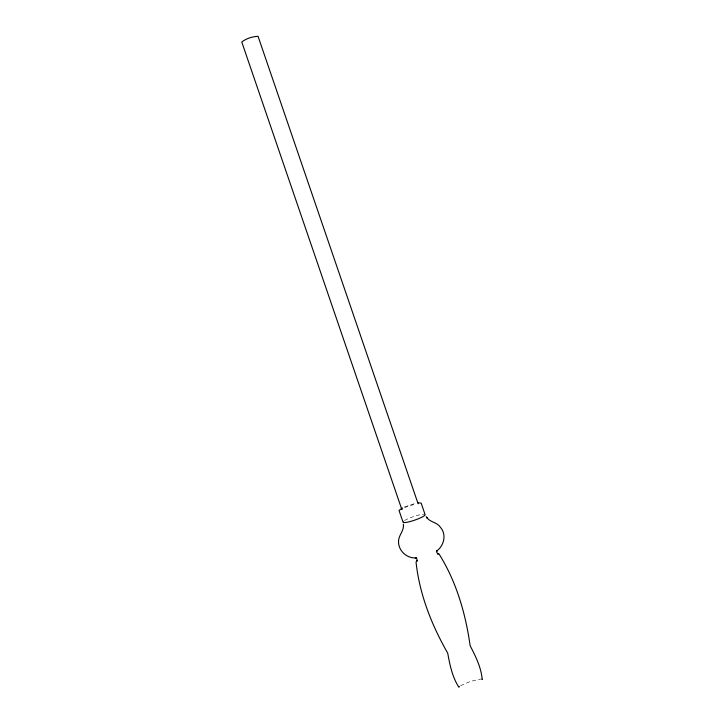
<?xml version="1.0" encoding="UTF-8"?>
<svg xmlns="http://www.w3.org/2000/svg" width="724" height="724" viewBox="0 0 724 724"><rect width="100%" height="100%" fill="white"/><g stroke="black" fill="none" stroke-linecap="round" stroke-linejoin="round"><path stroke-width="0.54" stroke-dasharray="3.62 2.71" d="M460.573 685.682L470.763 681.293L480.754 679.021M404.354 507.642L416.029 503.795M404.716 506.863L415.793 503.216M404.544 520.556A11.729 1.855 -18.9 0 1 423.784 514.212"/><path stroke-width="1.09" d="M402.155 509.026L401.838 509.506L241.78 42.028C246.196 38.462 252.395 36.607 258.043 36.291L418.101 503.768M459.36 686.578L458.907 687.257C452.247 676.994 449.894 664.931 447.713 653.148C431.676 625.093 419.495 594.404 416.038 562.032L417.178 560.593L416.762 561.218L417.078 559.634L416.4 558.168L416.698 558.53L415.305 557.779L416.372 557.896C407.024 558.765 398.119 550.683 398.535 541.208C398.571 535.09 404.481 530.52 403.331 524.167M402.399 507.94L399.014 510.438L402.644 521.036M418.056 502.773L421.16 503.135L424.789 513.732M438.463 553.896L437.396 553.769L438.997 553.923C456.392 581.644 465.604 613.599 470.148 645.745C475.641 656.396 481.198 667.374 482.22 679.564L481.876 679.148M437.948 553.742L436.807 552.566L437.006 550.448L436.59 551.073C443.984 545.869 446.808 534.565 440.482 527.38C437.368 522.357 430.626 522.429 427.088 517.941L427.441 518.375L426.174 516.637M424.843 514.33A11.729 1.855 -18.9 0 1 413.875 520.42A11.729 1.855 -18.9 0 1 403.386 521.407"/></g></svg>
